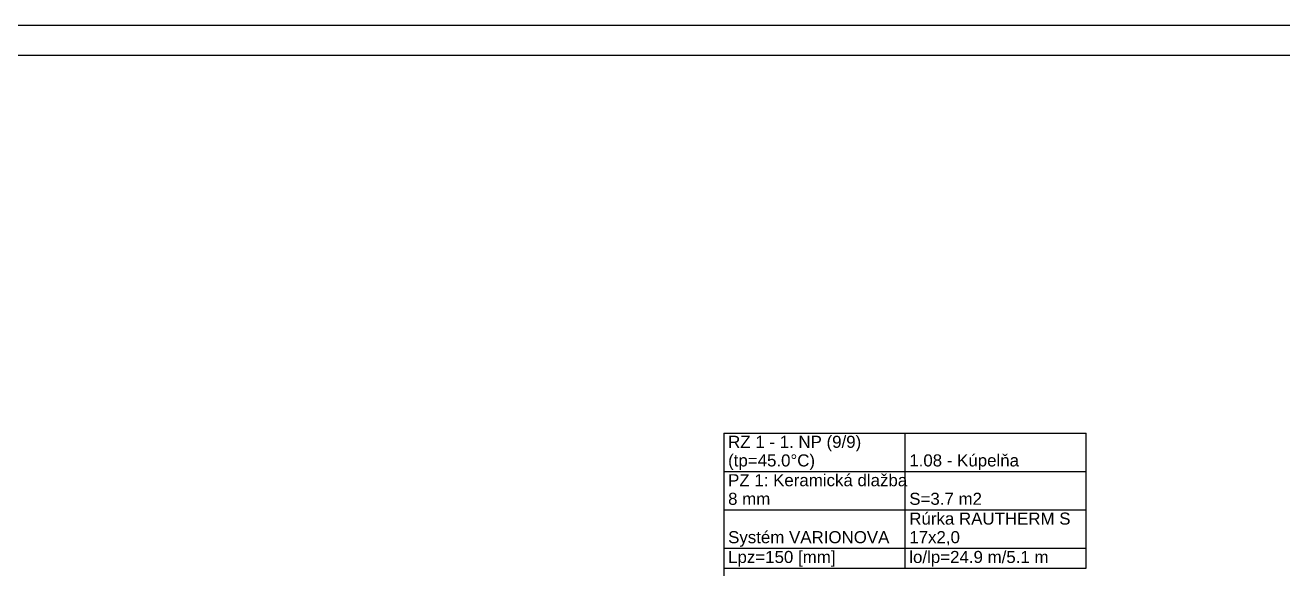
# Model space of a CAD drawing. Header units: millimetres. Extents: x 1046 to 79138, y -20101 to 54562.
# Drawn here: x 10213 to 20626, y 16883 to 21389 of the extents above; entities that cross this region are included whole.
import ezdxf

# ---------------------------------------------------------------- set-up
doc = ezdxf.new("R2010")
doc.units = ezdxf.units.MM
doc.layers.add('NETLAC', color=6, linetype='Continuous', plot=False)
doc.layers.add('TABU_KY', color=7, linetype='Continuous')
doc.styles.add('ARIAL', font='arial.ttf')

msp = doc.modelspace()

# ---------------------------------------------------------------- linework, layer by layer
msp.add_lwpolyline([(1296.1, 21138.6), (42546.1, 21138.6), (42546.1, 638.6), (1296.1, 638.6)], close=True)
at = {"layer": 'NETLAC'}
msp.add_lwpolyline([(1046.1, 21388.6), (42796.1, 21388.6), (42796.1, 388.6), (1046.1, 388.6)], close=True, dxfattribs=at)
at = {"layer": 'TABU_KY', "color": 5}
for p, q in [((15998.3, 18008), (18998.3, 18008)), ((17498.3, 17690), (17498.3, 18008)), ((15998.3, 17690), (18998.3, 17690)), ((17498.3, 17372), (17498.3, 17690)), ((15998.3, 17372), (18998.3, 17372)), ((17498.3, 17054), (17498.3, 17372)), ((15998.3, 17054), (18998.3, 17054)), ((17498.3, 16890), (17498.3, 17054)), ((15998.3, 16890), (15998.3, 15081.4))]:
    msp.add_line(p, q, dxfattribs=at)
msp.add_lwpolyline([(15998.3, 18008), (15998.3, 16890), (18998.3, 16890), (18998.3, 18008)], dxfattribs=at)

# ---------------------------------------------------------------- texts
at = {"layer": 'TABU_KY', "color": 160, "style": 'ARIAL'}
for s, p in [('RZ 1 - 1. NP (9/9) ', (16033.3, 17886)), ('(tp=45.0°C)', (16033.3, 17732)), ('1.08 - Kúpelňa', (17533.3, 17732)), ('PZ 1: Keramická dlažba', (16033.3, 17568)), ('8 mm', (16033.3, 17414)), ('S=3.7 m2', (17533.3, 17414)), ('Rúrka RAUTHERM S', (17533.3, 17250)), ('Systém VARIONOVA', (16033.3, 17096)), ('17x2,0', (17533.3, 17096)), ('Lpz=150 [mm]', (16033.3, 16932)), ('lo/lp=24.9 m/5.1 m', (17533.3, 16932))]:
    msp.add_text(s, height=100, dxfattribs=at).set_placement(p)

doc.saveas('drawing.dxf')
